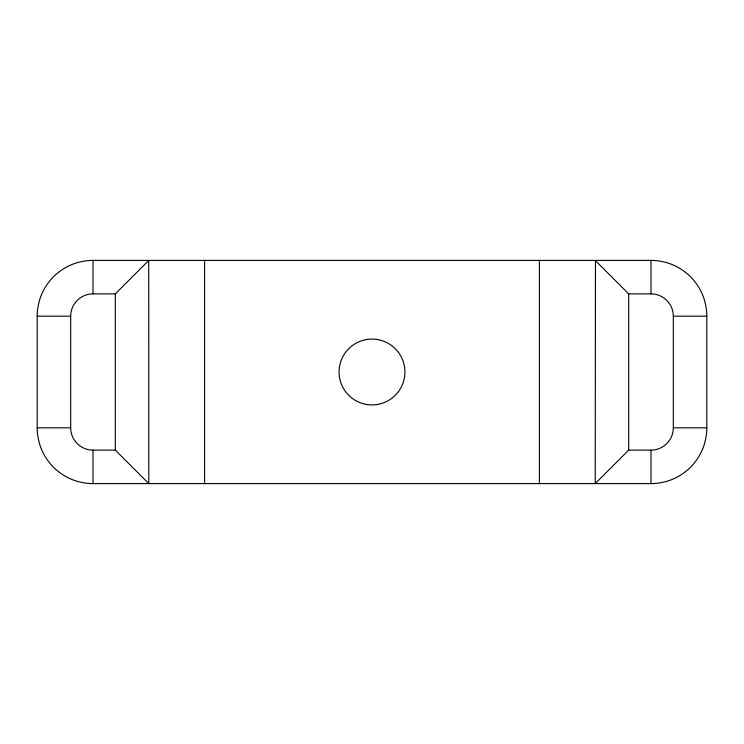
<?xml version="1.0" encoding="UTF-8"?>
<svg xmlns="http://www.w3.org/2000/svg" width="744" height="744" viewBox="0 0 744 744"><rect width="100%" height="100%" fill="white"/><g stroke="black" fill="none" stroke-linecap="round" stroke-linejoin="round"><path stroke-width="1.12" d="M148.726 260.484L148.8 483.6L148.409 483.209M596.028 482.772L595.228 483.572L595.46 260.67M596.381 482.419L628.68 450.12L651 450.12A22.32 22.32 0 0 0 673.32 427.8L673.32 316.2A22.32 22.32 0 0 0 651 293.88L651 260.4L93 260.4A55.8 55.8 0 0 0 37.2 316.2L37.2 427.8A55.8 55.8 0 0 0 93 483.6L651 483.6A55.8 55.8 0 0 0 706.8 427.8L706.8 316.2A55.8 55.8 0 0 0 651 260.4M148.475 260.726L115.32 293.88L93 293.88A22.32 22.32 0 0 0 70.68 316.2L70.68 427.8A22.32 22.32 0 0 0 93 450.12L93 483.6M596.028 261.228L628.68 293.88L651 293.88M37.2 316.2L70.68 316.2M673.32 316.2L706.8 316.2M37.2 427.8L70.68 427.8M673.32 427.8L706.8 427.8M93 450.12L115.32 450.12L147.972 482.772M651 450.12L651 483.6M628.68 293.88L628.68 450.12M539.4 260.4L539.4 483.6M204.6 260.4L204.6 483.6M115.32 293.88L115.32 450.12M93 260.4L93 293.88M355.539 400.514A32.922 32.922 0 0 0 404.922 372A32.922 32.922 0 0 0 355.539 343.486A32.922 32.922 0 0 0 355.539 400.514"/></g></svg>
